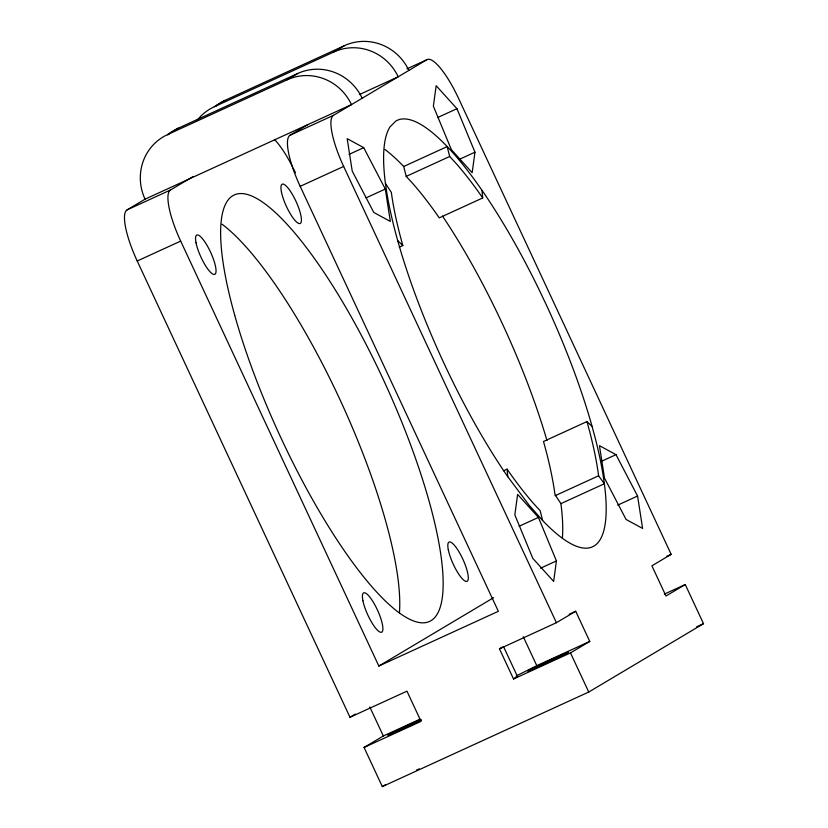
<?xml version="1.0" encoding="UTF-8"?>
<svg xmlns="http://www.w3.org/2000/svg" width="828" height="828" viewBox="0 0 828 828"><rect width="100%" height="100%" fill="white"/><g stroke="black" fill="none" stroke-linecap="round" stroke-linejoin="round"><path stroke-width="1.24" d="M474.961 152.197L472.167 172.7L451.374 149.682L433.365 106.181L436.159 85.688L456.952 108.696L474.961 152.197L459.085 159.473M556.426 560.929L553.642 581.422L532.839 558.414L514.84 514.902L517.624 494.409L538.428 517.417L556.426 560.929L540.56 568.194M664.325 594.131L685.253 584.547L703.5 623.681L588.749 692.032L382.319 786.6L364.061 747.456L421.038 721.364L406.962 691.173L349.985 717.276L137.22 260.996A49.37 12.358 65.4 0 1 127.036 209.908L145.055 199.175A49.37 47.786 59.2 0 1 167.66 134.54L178.331 128.174L297.842 73.433A49.37 47.786 59.2 0 1 362.157 98.253M196.898 120.629A49.37 47.786 59.2 0 1 214.359 106.719L225.03 100.364L344.541 45.612A49.37 47.786 59.2 0 1 408.866 70.442M167.66 134.54L287.171 79.788L297.842 73.433M214.359 106.719L333.87 51.967L344.541 45.612M127.036 209.908L170.496 189.995L192.779 176.726M170.496 189.995A49.37 12.358 65.4 0 0 180.68 241.093L378.841 666.043L498.352 611.302L300.191 186.341A49.37 12.358 65.4 0 1 290.007 135.254L308.026 124.521M290.007 135.254L333.467 115.34L426.875 59.709A49.37 12.358 65.4 0 1 458.412 98.077L671.166 554.346L651.905 565.824L665.991 596.015L685.253 584.547M378.841 666.043L493.602 597.692M349.985 717.276L355.336 714.088M569.157 614.272L575.698 611.271L589.764 641.421L570.492 652.899L513.526 678.991L499.46 648.852L502.461 647.061M364.061 747.456L383.333 735.988L419.879 719.242M513.526 678.991L517.521 676.611L503.465 646.461M382.319 786.6L385.631 784.623M499.46 648.852L556.416 622.697L575.698 611.271M516.33 675.896L536.792 665.681L589.764 641.421M406.91 68.859L426.875 59.709M359.424 94.547L398.185 76.797A49.37 47.786 59.2 0 0 333.87 51.967M145.055 199.175L351.486 104.618A49.37 47.786 59.2 0 0 287.171 79.788M348.981 154.412L363.72 147.663L385.299 189.043L390.34 221.438L373.801 212.454L352.221 171.075L347.18 138.68L363.72 147.663M437.681 117.524L456.952 108.696M137.22 260.996L180.68 241.093M300.191 186.341L343.651 166.438A49.37 12.358 65.4 0 1 333.467 115.34M403.702 166.5L447.161 146.597L449.687 156.471L455.255 162.505A222.183 55.611 65.4 0 1 481.896 196.785L482.693 197.954L439.233 217.867L438.436 216.688A222.183 55.611 65.4 0 0 411.795 182.419L406.227 176.385L403.702 166.5A234.521 58.695 65.4 0 0 384.999 149.537M406.227 176.385L449.687 156.471M366.028 197.871L385.299 189.043M399.303 247.148L402.822 245.533L399.986 235.059A222.183 55.611 65.4 0 1 391.334 192.375L385.424 183.371A234.521 58.695 65.4 0 1 390.05 126.839L395.815 121.074A234.521 58.695 65.4 0 1 539.018 289.521L545.6 303.348A234.521 58.695 65.4 0 1 592.103 426.482L595.446 438.943A234.521 58.695 65.4 0 1 602.825 473.388L604.368 483.738A234.521 58.695 65.4 0 1 542.63 520.512L529.102 505.152L507.781 476.711A234.521 58.695 65.4 0 1 386.976 193.721L385.424 183.371M592.103 426.482L586.969 421.576L543.51 441.479L546.345 451.953A222.183 55.611 65.4 0 1 554.998 494.637L560.908 503.641A234.521 58.695 65.4 0 1 562.378 538.21M503.579 470.759L507.098 469.145L507.895 470.325A222.183 55.611 65.4 0 0 534.536 504.594L540.115 510.628L542.63 520.512M601.987 461.061L615.991 454.655L637.57 496.034L642.611 528.43L626.071 519.446L604.492 478.066L599.451 445.671L615.991 454.655M555.122 495.703L598.582 475.8L598.458 474.723A222.183 55.611 65.4 0 0 589.805 432.05L586.969 421.576M560.908 503.641L604.368 483.738L598.582 475.8M519.146 526.246L538.428 517.417M617.729 505.121L637.57 496.034M666.519 556.478L671.166 554.346M696.462 626.91L703.5 623.681M515.233 677.428L517.521 676.611M397.688 240.617L402.822 245.533M343.651 166.438L556.416 622.697M570.492 652.899L588.749 692.032M523.275 636.701L536.792 665.681M369.795 706.957L383.333 735.988M482.01 190.388L482.693 197.954M507.098 469.145L507.781 476.711M442.504 216.098A234.521 58.695 65.4 0 1 546.987 440.599M274.71 139.735A49.37 12.358 65.4 0 1 292.626 166.956M293.205 168.094A49.37 12.358 65.4 0 1 295.441 172.742M222.028 224.191A234.521 58.695 65.4 0 1 342.388 404.882A234.521 58.695 65.4 0 1 399.406 612.865M419.31 768.829A22.221 0.58 -25 0 1 416.422 770.133M421.473 720.049A22.221 0.58 -25 0 1 388.539 735.098L387.742 735.305A22.221 0.58 -25 0 1 399.189 729.375A22.221 0.58 -25 0 1 420.841 719.377M167.794 134.861A49.37 47.786 59.2 0 1 178.331 128.174M215.466 106.243A49.37 47.786 59.2 0 1 225.03 100.364M448.31 549.833A21.6 5.403 65.4 0 0 465.667 581.328A21.6 5.403 65.4 0 0 460.213 553.953A21.6 5.403 65.4 0 0 448.31 549.833M362.902 600.704A21.6 5.403 65.4 0 0 380.269 632.188A21.6 5.403 65.4 0 0 374.815 604.813A21.6 5.403 65.4 0 0 362.902 600.704M281.437 191.972A21.6 5.403 65.4 0 0 298.794 223.467A21.6 5.403 65.4 0 0 293.34 196.091A21.6 5.403 65.4 0 0 281.437 191.972M196.039 242.842A21.6 5.403 65.4 0 0 213.396 274.337A21.6 5.403 65.4 0 0 207.942 246.961A21.6 5.403 65.4 0 0 196.039 242.842M234.717 315.271A234.521 58.695 65.4 0 0 427.476 622.201A234.521 58.695 65.4 0 0 333.58 287.14A234.521 58.695 65.4 0 0 234.717 315.271M534.298 668.558A22.221 0.569 -25 0 0 567.791 652.64A22.221 0.569 -25 0 0 542.619 663.611A22.221 0.569 -25 0 0 534.298 668.558"/></g></svg>
